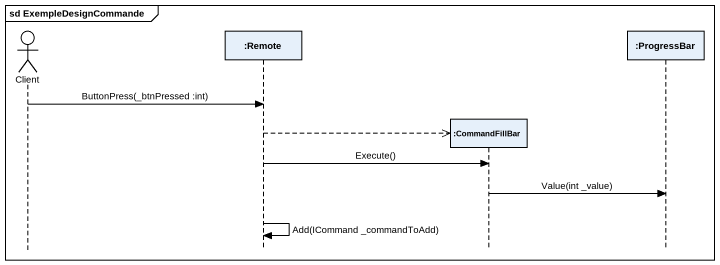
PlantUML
@startuml
mainframe sd ExempleDesignCommande
hide footbox
actor Client
participant ":Remote" as Remote
participant ":CommandFillBar" as CommandFillBar
participant ":ProgressBar" as ProgressBar

Client -> Remote : ButtonPress(_btnPressed :int)
Remote -->> CommandFillBar **
Remote -> CommandFillBar : Execute()
CommandFillBar -> ProgressBar : Value(int _value)
Remote -> Remote : Add(ICommand _commandToAdd)
@enduml
